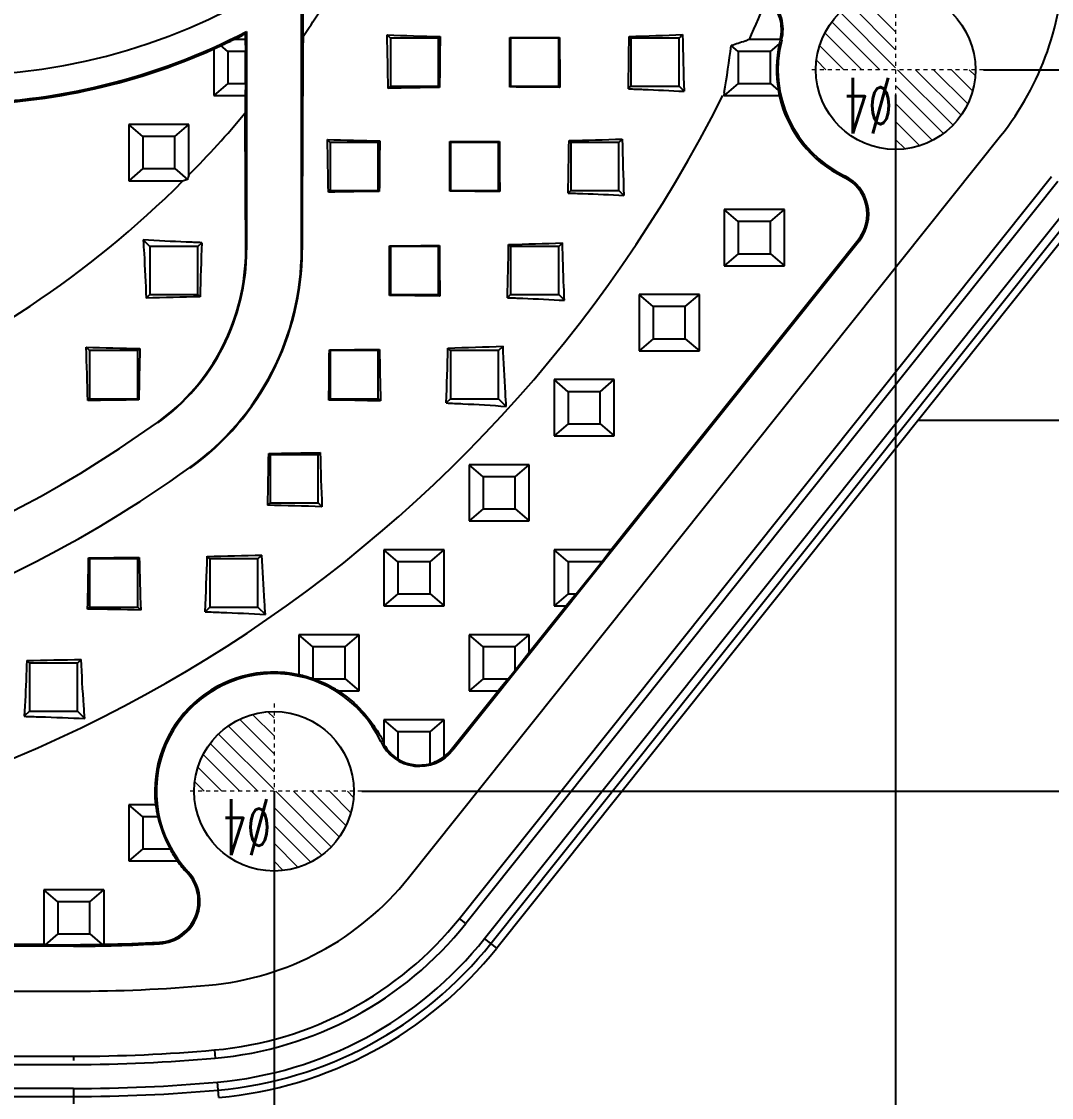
# Model space of a CAD drawing. Header units: millimetres. Extents: x 2875 to 3219, y 1450 to 1733.
# Drawn here: x 3030.2 to 3056.01, y 1563.49 to 1590.47 of the extents above; entities that cross this region are included whole.
import ezdxf

# ---------------------------------------------------------------- set-up
doc = ezdxf.new("R2010")
doc.units = ezdxf.units.MM
doc.linetypes.add('CENTER', pattern=[0.6, 0.375, -0.075, 0.075, -0.075])
doc.linetypes.add('HIDDEN', pattern=[0.2, 0.1, -0.1])
doc.layers.add('DEFAULT_2', color=8, linetype='HIDDEN')
doc.layers.add('dim', color=4, linetype='Continuous', lineweight=9)
doc.layers.add('epin', color=13, linetype='Continuous', lineweight=9)
doc.styles.get("Standard").update_dxf_attribs({"font": 'arial.ttf'})
doc.styles.add('TXT05', font='txt.shx', dxfattribs={"width": 0.5, "bigfont": 'gbcbig.shx'})
doc.dimstyles.new('副本 ISO-25-1', dxfattribs={"dimtxt": 5, "dimasz": 5, "dimexe": 0, "dimexo": 0, "dimgap": 0, "dimtad": 1, "dimtxsty": 'Standard', "dimcen": 0, "dimclrd": 4, "dimclre": 4, "dimclrt": 6, "dimazin": 0, "dimtfac": 1, "dimtofl": 0, "dimtmove": 0, "dimatfit": 3, "dimfxl": 0, "dimarcsym": 0})

# ---------------------------------------------------------------- blocks, each defined once
blk = doc.blocks.new('epin_ejp_4')
at = {"layer": 'epin'}
h = blk.add_hatch(dxfattribs=at)
h.set_pattern_fill('_ANSI31', color=123, scale=0.1, angle=90, style=0)
h.set_pattern_definition([(135, (760.4252, 313.6428), (-0.2245064, -0.2245064), [])])
h.paths.add_polyline_path([(0, 2, 0.414214), (-2, 0), (0, 0)])
h.paths.add_polyline_path([(2, 0), (0, 0), (0, -2, 0.414214)])
at = {"layer": 'epin', "color": 1, "linetype": 'CENTER', "ltscale": 0.124395}
for p, q in [((0, -2.2), (0, 2.2)), ((-2.2, 0), (2.2, 0))]:
    blk.add_line(p, q, dxfattribs=at)
at = {"layer": 'epin'}
blk.add_circle((0, 0), 2, dxfattribs=at)
at = {"layer": 'epin', "color": 6, "style": 'TXT05', "width": 0.5}
blk.add_text('%%c4', height=1.4, dxfattribs=at).set_placement((0.08, 0.2))
blk = doc.blocks.new('*D92')
at = {"layer": 'Defpoints', "color": 0, "transparency": 16777216}
for p in [(3011.402, 1594.336), (3054.305, 1589.261), (3109.239, 1589.261)]:
    blk.add_point(p, dxfattribs=at)
at = {"layer": 'dim', "color": 4, "linetype": 'Continuous', "lineweight": -2, "transparency": 16777216}
blk.add_line((3054.305, 1589.261), (3115.738, 1589.261), dxfattribs=at)
at = {"layer": 'dim', "color": 6, "transparency": 16777216, "insert": (3112.488, 1590.763), "char_height": 2.5, "attachment_point": 5}
blk.add_mtext('5,08', dxfattribs=at)
blk = doc.blocks.new('*D93')
at = {"layer": 'Defpoints', "color": 0, "transparency": 16777216}
for p in [(3011.402, 1594.336), (3038.727, 1571.171), (3109.239, 1571.171)]:
    blk.add_point(p, dxfattribs=at)
at = {"layer": 'dim', "color": 4, "linetype": 'Continuous', "lineweight": -2, "transparency": 16777216}
blk.add_line((3038.727, 1571.171), (3117.718, 1571.171), dxfattribs=at)
at = {"layer": 'dim', "color": 6, "transparency": 16777216, "insert": (3113.478, 1572.673), "char_height": 2.5, "attachment_point": 5}
blk.add_mtext('23,17', dxfattribs=at)
blk = doc.blocks.new('*D94')
at = {"layer": 'Defpoints', "color": 0, "transparency": 16777216}
for p in [(3011.402, 1594.336), (3027.374, 1552.336), (3109.239, 1552.336)]:
    blk.add_point(p, dxfattribs=at)
at = {"layer": 'dim', "color": 4, "linetype": 'Continuous', "lineweight": -2, "transparency": 16777216}
blk.add_line((3027.374, 1552.336), (3112.895, 1552.336), dxfattribs=at)
at = {"layer": 'dim', "color": 6, "transparency": 16777216, "insert": (3111.067, 1553.591), "char_height": 2.5, "attachment_point": 5}
blk.add_mtext('42', dxfattribs=at)
blk = doc.blocks.new('*D95')
at = {"layer": 'Defpoints', "color": 0, "transparency": 16777216}
for p in [(3011.402, 1594.336), (3064.842, 1541.336), (3109.239, 1541.336)]:
    blk.add_point(p, dxfattribs=at)
at = {"layer": 'dim', "color": 4, "linetype": 'Continuous', "lineweight": -2, "transparency": 16777216}
blk.add_line((3064.842, 1541.336), (3112.82, 1541.336), dxfattribs=at)
at = {"layer": 'dim', "color": 6, "transparency": 16777216, "insert": (3111.029, 1542.613), "char_height": 2.5, "attachment_point": 5}
blk.add_mtext('53', dxfattribs=at)
blk = doc.blocks.new('*D96')
at = {"layer": 'Defpoints', "color": 0, "transparency": 16777216}
for p in [(3011.402, 1594.336), (3078.714, 1524.336), (3109.239, 1524.336)]:
    blk.add_point(p, dxfattribs=at)
at = {"layer": 'dim', "color": 4, "linetype": 'Continuous', "lineweight": -2, "transparency": 16777216}
blk.add_line((3078.714, 1524.336), (3112.791, 1524.336), dxfattribs=at)
at = {"layer": 'dim', "color": 6, "transparency": 16777216, "insert": (3111.015, 1525.612), "char_height": 2.5, "attachment_point": 5}
blk.add_mtext('70', dxfattribs=at)
blk = doc.blocks.new('*D61')
at = {"layer": 'Defpoints', "color": 0, "transparency": 16777216}
for p in [(3011.402, 1594.336), (3036.527, 1571.171), (3036.527, 1499.926)]:
    blk.add_point(p, dxfattribs=at)
at = {"layer": 'dim', "color": 4, "linetype": 'Continuous', "lineweight": -2, "transparency": 16777216}
blk.add_line((3036.527, 1571.171), (3036.527, 1491.447), dxfattribs=at)
at = {"layer": 'dim', "color": 6, "transparency": 16777216, "insert": (3035.025, 1495.687), "char_height": 2.5, "attachment_point": 5, "rotation": 90}
blk.add_mtext('25,13', dxfattribs=at)
blk = doc.blocks.new('*D62')
at = {"layer": 'Defpoints', "color": 0, "transparency": 16777216}
for p in [(3011.402, 1594.336), (3052.105, 1588.628), (3052.105, 1499.926)]:
    blk.add_point(p, dxfattribs=at)
at = {"layer": 'dim', "color": 4, "linetype": 'Continuous', "lineweight": -2, "transparency": 16777216}
blk.add_line((3052.105, 1588.628), (3052.105, 1493.332), dxfattribs=at)
at = {"layer": 'dim', "color": 6, "transparency": 16777216, "insert": (3050.602, 1496.629), "char_height": 2.5, "attachment_point": 5, "rotation": 90}
blk.add_mtext('40,7', dxfattribs=at)
blk = doc.blocks.new('*D97')
at = {"layer": 'Defpoints', "color": 0, "transparency": 16777216}
for p in [(3011.402, 1594.336), (3081.402, 1527.091), (3081.402, 1499.926)]:
    blk.add_point(p, dxfattribs=at)
at = {"layer": 'dim', "color": 4, "linetype": 'Continuous', "lineweight": -2, "transparency": 16777216}
blk.add_line((3081.402, 1527.091), (3081.402, 1496.374), dxfattribs=at)
at = {"layer": 'dim', "color": 6, "transparency": 16777216, "insert": (3080.126, 1498.15), "char_height": 2.5, "attachment_point": 5, "rotation": 90}
blk.add_mtext('70', dxfattribs=at)

msp = doc.modelspace()

# ---------------------------------------------------------------- linework, layer by layer
at = {"color": 7, "linetype": 'Continuous'}
for p, q in [((3037.215, 1584.745), (3037.215, 1591.029)), ((3037.255, 1590.093), (3037.255, 1591.008)), ((3035.84, 1590.223), (3035.84, 1584.745)), ((3035.8, 1590.018), (3035.523, 1590.018)), ((3035.8, 1590.158), (3035.8, 1590.018)), ((3035.8, 1590.018), (3035.809, 1589.717)), ((3039.442, 1590.051), (3039.36, 1590.133)), ((3039.442, 1590.051), (3039.442, 1588.845)), ((3040.648, 1590.051), (3039.442, 1590.051)), ((3040.648, 1590.051), (3040.69, 1590.094)), ((3040.648, 1588.845), (3040.648, 1590.051)), ((3042.457, 1590.051), (3042.437, 1590.071)), ((3042.457, 1590.051), (3042.457, 1588.845)), ((3043.663, 1590.051), (3042.457, 1590.051)), ((3043.663, 1590.051), (3043.683, 1590.072)), ((3043.663, 1588.845), (3043.663, 1590.051)), ((3045.472, 1590.051), (3045.426, 1590.097)), ((3045.472, 1590.051), (3045.472, 1588.845)), ((3046.678, 1590.051), (3045.472, 1590.051)), ((3046.678, 1590.051), (3046.767, 1590.141)), ((3046.678, 1588.845), (3046.678, 1590.051)), ((3049.214, 1590.018), (3048.44, 1590.018)), ((3049.249, 1589.998), (3049.211, 1590.008)), ((3035.019, 1589.781), (3035.019, 1588.611)), ((3035.371, 1589.717), (3035.196, 1589.867)), ((3035.371, 1589.717), (3035.371, 1588.913)), ((3035.809, 1589.717), (3035.371, 1589.717)), ((3035.809, 1588.913), (3035.809, 1589.717)), ((3048.162, 1589.717), (3047.987, 1589.867)), ((3048.162, 1589.717), (3048.162, 1588.913)), ((3048.966, 1589.717), (3048.162, 1589.717)), ((3048.966, 1589.717), (3049.191, 1589.909)), ((3048.966, 1588.913), (3048.966, 1589.717)), ((3035.371, 1588.913), (3035.019, 1588.611)), ((3035.371, 1588.913), (3035.809, 1588.913)), ((3035.809, 1588.913), (3035.8, 1588.611)), ((3048.162, 1588.913), (3047.81, 1588.611)), ((3048.162, 1588.913), (3048.966, 1588.913)), ((3048.966, 1588.913), (3049.166, 1588.742)), ((3035.019, 1588.611), (3035.8, 1588.611)), ((3035.8, 1588.611), (3035.8, 1588.17)), ((3039.442, 1588.845), (3039.388, 1588.792)), ((3039.442, 1588.845), (3040.648, 1588.845)), ((3040.648, 1588.845), (3040.677, 1588.817)), ((3042.457, 1588.845), (3042.439, 1588.827)), ((3042.457, 1588.845), (3043.663, 1588.845)), ((3043.663, 1588.845), (3043.689, 1588.819)), ((3045.472, 1588.845), (3045.408, 1588.781)), ((3045.472, 1588.845), (3046.678, 1588.845)), ((3046.678, 1588.845), (3046.803, 1588.72)), ((3047.81, 1588.687), (3047.796, 1588.599)), ((3047.81, 1588.611), (3049.188, 1588.611)), ((3032.887, 1587.886), (3032.887, 1586.479)), ((3034.394, 1587.886), (3032.887, 1587.886)), ((3033.239, 1587.585), (3032.887, 1587.886)), ((3034.043, 1587.585), (3034.394, 1587.886)), ((3034.394, 1586.621), (3034.394, 1587.886)), ((3033.239, 1587.585), (3033.239, 1586.781)), ((3034.043, 1587.585), (3033.239, 1587.585)), ((3034.043, 1586.781), (3034.043, 1587.585)), ((3037.934, 1587.44), (3037.864, 1587.51)), ((3039.897, 1569), (3054.736, 1587.601)), ((3045.17, 1587.44), (3045.254, 1587.524)), ((3054.736, 1587.601), (3054.739, 1587.599)), ((3037.934, 1587.44), (3037.934, 1586.234)), ((3039.14, 1587.44), (3037.934, 1587.44)), ((3039.14, 1587.44), (3039.178, 1587.478)), ((3039.14, 1586.234), (3039.14, 1587.44)), ((3040.949, 1587.44), (3040.93, 1587.459)), ((3040.949, 1587.44), (3040.949, 1586.234)), ((3042.155, 1587.44), (3040.949, 1587.44)), ((3042.155, 1587.44), (3042.176, 1587.461)), ((3042.155, 1586.234), (3042.155, 1587.44)), ((3043.964, 1587.44), (3043.92, 1587.485)), ((3043.964, 1587.44), (3043.964, 1586.234)), ((3045.17, 1587.44), (3043.964, 1587.44)), ((3045.17, 1586.234), (3045.17, 1587.44)), ((3033.239, 1586.781), (3032.887, 1586.479)), ((3033.239, 1586.781), (3034.043, 1586.781)), ((3034.043, 1586.781), (3034.362, 1586.507)), ((3032.887, 1586.479), (3034.253, 1586.479)), ((3041.172, 1567.983), (3056.011, 1586.584)), ((3056.173, 1586.455), (3041.334, 1567.854)), ((3050.807, 1586.569), (3050.825, 1586.604)), ((3037.934, 1586.234), (3037.891, 1586.191)), ((3037.934, 1586.234), (3039.14, 1586.234)), ((3039.14, 1586.234), (3039.165, 1586.21)), ((3040.949, 1586.234), (3040.931, 1586.216)), ((3040.949, 1586.234), (3042.155, 1586.234)), ((3042.155, 1586.234), (3042.184, 1586.206)), ((3043.964, 1586.234), (3043.899, 1586.169)), ((3043.964, 1586.234), (3045.17, 1586.234)), ((3045.17, 1586.234), (3045.295, 1586.11)), ((3041.805, 1567.478), (3056.644, 1586.079)), ((3041.962, 1567.353), (3056.801, 1585.954)), ((3056.946, 1585.838), (3042.108, 1567.237)), ((3047.81, 1585.755), (3047.81, 1584.348)), ((3049.318, 1585.755), (3047.81, 1585.755)), ((3048.162, 1585.453), (3047.81, 1585.755)), ((3048.966, 1585.453), (3049.318, 1585.755)), ((3049.318, 1584.348), (3049.318, 1585.755)), ((3048.162, 1585.453), (3048.162, 1584.649)), ((3048.966, 1585.453), (3048.162, 1585.453)), ((3048.966, 1584.649), (3048.966, 1585.453)), ((3033.412, 1584.829), (3033.249, 1584.992)), ((3033.412, 1584.829), (3033.412, 1583.623)), ((3034.618, 1584.829), (3033.412, 1584.829)), ((3034.618, 1584.829), (3034.714, 1584.925)), ((3034.618, 1583.623), (3034.618, 1584.829)), ((3039.442, 1584.829), (3039.424, 1584.847)), ((3039.442, 1584.829), (3039.442, 1583.623)), ((3040.648, 1584.829), (3039.442, 1584.829)), ((3040.648, 1584.829), (3040.671, 1584.853)), ((3040.648, 1583.623), (3040.648, 1584.829)), ((3051.197, 1584.972), (3041.009, 1572.2)), ((3042.457, 1584.829), (3042.407, 1584.879)), ((3042.457, 1584.829), (3042.457, 1583.623)), ((3043.663, 1584.829), (3042.457, 1584.829)), ((3043.663, 1584.829), (3043.753, 1584.92)), ((3043.663, 1583.623), (3043.663, 1584.829)), ((3044.968, 1577.227), (3051.166, 1584.996)), ((3051.166, 1584.996), (3051.197, 1584.972)), ((3035.84, 1584.745), (3035.819, 1584.745)), ((3037.233, 1584.745), (3037.215, 1584.745)), ((3048.162, 1584.649), (3047.81, 1584.348)), ((3048.162, 1584.649), (3048.966, 1584.649)), ((3048.966, 1584.649), (3049.318, 1584.348)), ((3047.81, 1584.348), (3049.318, 1584.348)), ((3033.412, 1583.623), (3033.322, 1583.534)), ((3033.412, 1583.623), (3034.618, 1583.623)), ((3034.618, 1583.623), (3034.674, 1583.567)), ((3039.442, 1583.623), (3039.42, 1583.602)), ((3039.442, 1583.623), (3040.648, 1583.623)), ((3040.648, 1583.623), (3040.684, 1583.587)), ((3042.457, 1583.623), (3042.379, 1583.545)), ((3042.457, 1583.623), (3043.663, 1583.623)), ((3043.663, 1583.623), (3043.806, 1583.48)), ((3045.678, 1583.623), (3045.678, 1582.216)), ((3047.186, 1583.623), (3045.678, 1583.623)), ((3046.03, 1583.321), (3045.678, 1583.623)), ((3046.834, 1583.321), (3047.186, 1583.623)), ((3047.186, 1582.216), (3047.186, 1583.623)), ((3046.03, 1583.321), (3046.03, 1582.517)), ((3046.834, 1583.321), (3046.03, 1583.321)), ((3046.834, 1582.517), (3046.834, 1583.321)), ((3046.03, 1582.517), (3045.678, 1582.216)), ((3046.03, 1582.517), (3046.834, 1582.517)), ((3046.834, 1582.517), (3047.186, 1582.216)), ((3031.904, 1582.218), (3031.819, 1582.304)), ((3031.904, 1582.218), (3031.904, 1581.012)), ((3033.11, 1582.218), (3031.904, 1582.218)), ((3033.11, 1582.218), (3033.165, 1582.273)), ((3033.11, 1581.012), (3033.11, 1582.218)), ((3037.934, 1582.218), (3037.914, 1582.239)), ((3037.934, 1582.218), (3037.934, 1581.012)), ((3039.14, 1582.218), (3037.934, 1582.218)), ((3039.14, 1582.218), (3039.172, 1582.25)), ((3039.14, 1581.012), (3039.14, 1582.218)), ((3040.949, 1582.218), (3040.884, 1582.284)), ((3040.949, 1582.218), (3040.949, 1581.012)), ((3042.155, 1582.218), (3040.949, 1582.218)), ((3042.155, 1582.218), (3042.268, 1582.331)), ((3042.155, 1581.012), (3042.155, 1582.218)), ((3045.678, 1582.216), (3047.186, 1582.216)), ((3043.547, 1581.491), (3043.547, 1580.084)), ((3045.054, 1581.491), (3043.547, 1581.491)), ((3043.898, 1581.189), (3043.547, 1581.491)), ((3044.702, 1581.189), (3045.054, 1581.491)), ((3045.054, 1580.084), (3045.054, 1581.491)), ((3043.898, 1581.189), (3043.898, 1580.385)), ((3044.702, 1581.189), (3043.898, 1581.189)), ((3044.702, 1580.385), (3044.702, 1581.189)), ((3031.904, 1581.012), (3031.859, 1580.967)), ((3031.904, 1581.012), (3033.11, 1581.012)), ((3033.11, 1581.012), (3033.14, 1580.982)), ((3037.934, 1581.012), (3037.902, 1580.98)), ((3037.934, 1581.012), (3039.14, 1581.012)), ((3039.14, 1581.012), (3039.196, 1580.957)), ((3040.949, 1581.012), (3040.843, 1580.906)), ((3040.949, 1581.012), (3042.155, 1581.012)), ((3042.155, 1581.012), (3042.349, 1580.818)), ((3033.604, 1580.419), (3033.614, 1580.406)), ((3043.898, 1580.385), (3043.547, 1580.084)), ((3043.898, 1580.385), (3044.702, 1580.385)), ((3044.702, 1580.385), (3045.054, 1580.084)), ((3060.647, 1580.467), (3052.662, 1580.467)), ((3043.547, 1580.084), (3045.054, 1580.084)), ((3036.427, 1579.607), (3036.394, 1579.64)), ((3036.427, 1579.607), (3036.427, 1578.401)), ((3037.633, 1579.607), (3036.427, 1579.607)), ((3037.633, 1579.607), (3037.686, 1579.661)), ((3037.633, 1578.401), (3037.633, 1579.607)), ((3034.425, 1579.276), (3034.416, 1579.288)), ((3041.415, 1579.359), (3041.415, 1577.952)), ((3042.922, 1579.359), (3041.415, 1579.359)), ((3041.766, 1579.057), (3041.415, 1579.359)), ((3042.57, 1579.057), (3042.922, 1579.359)), ((3042.922, 1577.952), (3042.922, 1579.359)), ((3041.766, 1579.057), (3041.766, 1578.253)), ((3042.57, 1579.057), (3041.766, 1579.057)), ((3042.57, 1578.253), (3042.57, 1579.057)), ((3036.427, 1578.401), (3036.367, 1578.342)), ((3036.427, 1578.401), (3037.633, 1578.401)), ((3037.633, 1578.401), (3037.729, 1578.305)), ((3041.766, 1578.253), (3041.415, 1577.952)), ((3041.766, 1578.253), (3042.57, 1578.253)), ((3042.57, 1578.253), (3042.922, 1577.952)), ((3041.415, 1577.952), (3042.922, 1577.952)), ((3031.904, 1576.996), (3031.877, 1577.023)), ((3031.904, 1576.996), (3031.904, 1575.79)), ((3033.11, 1576.996), (3031.904, 1576.996)), ((3033.11, 1576.996), (3033.149, 1577.035)), ((3033.11, 1575.79), (3033.11, 1576.996)), ((3034.919, 1576.996), (3034.854, 1577.061)), ((3034.919, 1576.996), (3034.919, 1575.79)), ((3036.125, 1576.996), (3034.919, 1576.996)), ((3036.125, 1576.996), (3036.223, 1577.094)), ((3036.125, 1575.79), (3036.125, 1576.996)), ((3039.283, 1577.227), (3039.283, 1575.82)), ((3040.79, 1577.227), (3039.283, 1577.227)), ((3039.634, 1576.925), (3039.283, 1577.227)), ((3040.438, 1576.925), (3040.79, 1577.227)), ((3040.79, 1575.82), (3040.79, 1577.227)), ((3043.547, 1577.227), (3043.547, 1575.82)), ((3044.968, 1577.227), (3043.547, 1577.227)), ((3043.898, 1576.925), (3043.547, 1577.227)), ((3044.739, 1576.925), (3044.968, 1577.227)), ((3039.634, 1576.925), (3039.634, 1576.121)), ((3040.438, 1576.925), (3039.634, 1576.925)), ((3040.438, 1576.121), (3040.438, 1576.925)), ((3043.898, 1576.925), (3043.898, 1576.121)), ((3044.739, 1576.925), (3043.898, 1576.925)), ((3044.097, 1576.121), (3044.739, 1576.925)), ((3039.634, 1576.121), (3039.283, 1575.82)), ((3039.634, 1576.121), (3040.438, 1576.121)), ((3040.438, 1576.121), (3040.79, 1575.82)), ((3043.898, 1576.121), (3043.547, 1575.82)), ((3044.097, 1576.121), (3043.846, 1575.82)), ((3043.898, 1576.121), (3044.097, 1576.121)), ((3031.904, 1575.79), (3031.853, 1575.739)), ((3031.904, 1575.79), (3033.11, 1575.79)), ((3033.11, 1575.79), (3033.185, 1575.716)), ((3034.919, 1575.79), (3034.801, 1575.671)), ((3034.919, 1575.79), (3036.125, 1575.79)), ((3036.125, 1575.79), (3036.313, 1575.602)), ((3039.283, 1575.82), (3040.79, 1575.82)), ((3042.922, 1574.662), (3043.846, 1575.82)), ((3043.547, 1575.82), (3043.846, 1575.82)), ((3037.151, 1575.095), (3037.151, 1574.094)), ((3038.658, 1575.095), (3037.151, 1575.095)), ((3037.503, 1574.793), (3037.151, 1575.095)), ((3038.307, 1574.793), (3038.658, 1575.095)), ((3038.658, 1573.688), (3038.658, 1575.095)), ((3041.415, 1575.095), (3041.415, 1573.688)), ((3042.922, 1575.095), (3041.415, 1575.095)), ((3041.766, 1574.793), (3041.415, 1575.095)), ((3042.57, 1574.793), (3042.922, 1575.095)), ((3042.922, 1574.662), (3042.922, 1575.095)), ((3037.503, 1574.793), (3037.5, 1573.988)), ((3038.307, 1574.793), (3037.503, 1574.793)), ((3038.307, 1573.989), (3038.307, 1574.793)), ((3042.57, 1574.793), (3041.766, 1574.793)), ((3041.766, 1574.793), (3041.766, 1573.989)), ((3042.57, 1574.207), (3042.57, 1574.793)), ((3042.57, 1574.207), (3042.922, 1574.662)), ((3030.397, 1574.385), (3030.33, 1574.452)), ((3030.397, 1574.385), (3030.397, 1573.179)), ((3031.603, 1574.385), (3030.397, 1574.385)), ((3031.603, 1574.385), (3031.694, 1574.476)), ((3031.603, 1573.179), (3031.603, 1574.385)), ((3042.397, 1573.989), (3042.57, 1574.207)), ((3037.5, 1573.988), (3038.307, 1573.989)), ((3038.307, 1573.989), (3038.658, 1573.688)), ((3041.766, 1573.989), (3041.415, 1573.688)), ((3041.766, 1573.989), (3042.397, 1573.989)), ((3042.397, 1573.989), (3042.145, 1573.688)), ((3038.139, 1573.688), (3038.658, 1573.688)), ((3040.978, 1572.225), (3042.145, 1573.688)), ((3041.415, 1573.688), (3042.145, 1573.688)), ((3030.397, 1573.179), (3030.268, 1573.05)), ((3030.397, 1573.179), (3031.603, 1573.179)), ((3031.603, 1573.179), (3031.787, 1572.995)), ((3040.79, 1572.963), (3039.283, 1572.963)), ((3039.283, 1572.963), (3039.283, 1572.345)), ((3039.634, 1572.661), (3039.283, 1572.963)), ((3040.438, 1572.661), (3040.79, 1572.963)), ((3040.79, 1572.043), (3040.79, 1572.963)), ((3039.201, 1572.416), (3039.236, 1572.433)), ((3040.438, 1572.661), (3039.634, 1572.661)), ((3039.634, 1572.661), (3039.634, 1571.977)), ((3040.438, 1571.863), (3040.438, 1572.661)), ((3041.009, 1572.2), (3040.978, 1572.225)), ((3032.887, 1570.831), (3032.887, 1569.424)), ((3033.558, 1570.831), (3032.887, 1570.831)), ((3033.239, 1570.53), (3032.887, 1570.831)), ((3033.239, 1570.53), (3033.239, 1569.726)), ((3033.617, 1570.53), (3033.239, 1570.53)), ((3033.239, 1569.726), (3032.887, 1569.424)), ((3033.239, 1569.726), (3033.922, 1569.726)), ((3032.887, 1569.424), (3034.103, 1569.424)), ((3034.349, 1569.124), (3034.378, 1569.151)), ((3039.9, 1568.998), (3039.897, 1569)), ((3030.755, 1568.699), (3030.755, 1567.326)), ((3032.262, 1568.699), (3030.755, 1568.699)), ((3031.107, 1568.398), (3030.755, 1568.699)), ((3031.911, 1568.398), (3032.262, 1568.699)), ((3032.262, 1568.699), (3032.262, 1567.333)), ((3031.107, 1568.398), (3031.107, 1567.594)), ((3031.911, 1568.398), (3031.107, 1568.398)), ((3031.911, 1567.594), (3031.911, 1568.398)), ((3041.334, 1567.854), (3041.177, 1567.979)), ((3031.107, 1567.594), (3030.793, 1567.325)), ((3031.107, 1567.594), (3031.911, 1567.594)), ((3031.911, 1567.594), (3032.217, 1567.331)), ((3031.502, 1567.286), (2995.714, 1567.286)), ((3030.755, 1567.326), (3027.999, 1567.326)), ((3030.793, 1567.325), (3030.755, 1567.326)), ((3030.793, 1567.325), (3031.502, 1567.325)), ((3031.502, 1567.325), (3031.502, 1567.286)), ((3032.262, 1567.333), (3032.217, 1567.331)), ((3033.658, 1567.388), (3033.66, 1567.349)), ((3042.108, 1567.237), (3041.805, 1567.478)), ((3034.893, 1566.307), (3034.893, 1566.31)), ((2992.621, 1566.156), (3031.502, 1566.156)), ((3031.502, 1566.159), (3031.502, 1566.156)), ((3035.038, 1564.68), (3035.056, 1564.48)), ((2992.621, 1564.528), (3031.502, 1564.528)), ((2992.621, 1564.322), (3031.502, 1564.322)), ((3031.502, 1564.528), (3031.502, 1564.523)), ((3035.144, 1563.494), (3035.109, 1563.879)), ((3031.502, 1563.719), (2992.621, 1563.719)), ((2992.621, 1563.518), (3031.502, 1563.518)), ((3031.502, 1563.719), (3031.502, 1563.332))]:
    msp.add_line(p, q, dxfattribs=at)
for centre in [(3052.105, 1589.261), (3036.527, 1571.171)]:
    msp.add_circle(centre, 2, dxfattribs=at)
for centre, radius, start, end in [((3028.487, 1604.336), 15.224, 270, 42.0802), ((3049.09, 1592.106), 7.223, 321.4198, 360), ((3016.427, 1604.336), 25.231, 325.6339, 328.8851), ((3016.427, 1604.336), 35.069, 335.9035, 337.7426), ((3048.212, 1590.266), 1.071, 345.5225, 46.1124), ((3028.487, 1604.336), 15.914, 270, 297.5167), ((3003.953, 1609.565), 37.294, 328.6416, 328.7583), ((3028.487, 1604.336), 15.953, 296.1706, 297.2833), ((4071.661, 1583.154), 1034.43, 179.615621, 179.911867), ((2826.499, 1585.038), 212.923, 1.01033, 1.37121), ((3042.475, 1673.303), 83.229, 267.85569, 268.77136), ((3384.347, 1585.852), 343.683, 179.29293, 179.50583), ((3042.988, 1701.16), 111.091, 269.71623, 270.35861), ((2687.398, 1589.091), 355.041, 359.95749, 0.15815), ((3365.824, 1591.116), 322.142, 180.18567, 180.4085), ((2780.309, 1593.122), 265.135, 359.06196, 359.34635), ((3043.773, 1661.973), 71.895, 271.31711, 272.38633), ((3182.554, 1592.905), 135.815, 181.16648, 181.76601), ((3052.105, 1589.261), 2.949, 165.5225, 244.2714), ((3052.413, 1589.285), 3.282, 167.086, 169.0311), ((3028.487, 1604.336), 15.953, 270, 294.1686), ((3011.867, 1594.674), 36.438, 350.5426, 352.4192), ((3052.181, 1589.264), 3.06, 167.7241, 189.8302), ((3016.427, 1604.336), 35.069, 270, 333.3591), ((3042.144, 1478.509), 110.318, 90.76212, 91.43134), ((3042.307, 1478.228), 110.6, 89.28371, 89.93167), ((3052.105, 1589.261), 2.989, 192.5543, 244.2714), ((3016.427, 1604.336), 25.231, 315.4053, 320.1567), ((2496.248, 1583.523), 539.572, 0.12975, 0.4935), ((2874.424, 1583.498), 163.489, 0.94384, 1.40613), ((3041.043, 1690.914), 103.453, 268.23907, 268.96694), ((3042.194, 1669.035), 81.569, 271.21275, 272.1499), ((3154.852, 1590.008), 109.627, 181.29837, 182.03766), ((3279.192, 1584.339), 240.034, 179.25057, 179.55339), ((3041.41, 1712.755), 125.297, 269.78089, 270.35031), ((2784.302, 1586.776), 256.629, 359.87499, 0.15262), ((3280.931, 1588.41), 238.757, 180.22776, 180.52892), ((2831.812, 1590.285), 212.127, 358.88814, 359.24362), ((3016.427, 1604.336), 25.231, 270, 314.9513), ((3038.71, 1569.045), 17.995, 103.9818, 104.3393), ((3052.357, 1581.524), 18.672, 164.1593, 164.5237), ((3050.36, 1585.64), 1.031, 321.4198, 64.2714), ((3050.36, 1585.64), 1.071, 321.4198, 64.2714), ((3040.503, 1448.238), 137.979, 90.55573, 91.08464), ((3040.564, 1461.91), 124.306, 89.25344, 89.83109), ((3151.955, 1580.814), 117.313, 177.99184, 178.65529), ((2842.627, 1584.827), 196.797, 359.64331, 0.00601), ((3039.44, 1728.575), 143.727, 269.99343, 270.49063), ((3214.996, 1586.046), 174.329, 180.3923, 180.80834), ((2883.942, 1587.559), 158.487, 358.54869, 359.03115), ((3040.484, 1671.599), 86.741, 271.27041, 272.16016), ((3030.509, 1584.733), 5.31, 305.66, 0.1292), ((3030.497, 1584.745), 5.342, 305.6853, 360), ((3030.497, 1584.745), 6.718, 305.6853, 0), ((3030.489, 1584.751), 6.744, 305.714, 359.9459), ((3038.037, 1419.854), 163.747, 91.17673, 91.64975), ((3038.47, 1447.654), 135.951, 89.06657, 89.59944), ((2950.257, 1579.178), 81.622, 1.25564, 2.19483), ((3036.518, 1755.617), 173.377, 268.44672, 268.89176), ((3154.738, 1579.317), 121.609, 178.60725, 179.21539), ((2883.063, 1583.089), 154.853, 359.21947, 359.6854), ((3037.062, 1743.363), 161.127, 270.30304, 270.75066), ((3164.479, 1583.853), 125.317, 180.73295, 181.32447), ((2930.155, 1584.904), 110.76, 357.93127, 358.64454), ((3038.728, 1666.293), 84.037, 271.47019, 272.41432), ((3035.888, 1301.175), 279.821, 90.56262, 90.82504), ((3036.13, 1443.523), 137.468, 88.72228, 89.26171), ((3016.427, 1604.336), 29.446, 270, 305.6853), ((2920.729, 1581.34), 115.678, 358.51479, 359.1582), ((3034.444, 1745.646), 166.017, 270.67277, 271.11892), ((3117.195, 1581.479), 79.53, 181.30996, 182.28689), ((3016.427, 1604.336), 30.838, 270, 305.6853), ((3033.91, 1460.906), 117.462, 88.13677, 88.80114), ((2932.188, 1578.262), 99.698, 358.54966, 359.28762), ((3029.943, 1854.254), 277.238, 270.39987, 270.66264), ((3112.075, 1578.528), 78.94, 181.08387, 182.04173), ((2962.091, 1579.183), 72.794, 357.2352, 358.32993), ((3032.051, 1721.912), 144.878, 271.10881, 271.65035), ((3029.02, 1377.852), 197.907, 88.79417, 89.17975), ((3026.966, 1800.081), 225.655, 270.85435, 271.20065), ((3036.527, 1571.171), 2.989, 77.9587, 186.5315), ((3036.527, 1571.171), 2.949, 24.9702, 223.2204), ((3040.172, 1572.868), 1.071, 204.9702, 321.4198), ((3040.172, 1572.868), 1.031, 306.8531, 321.4198), ((3040.172, 1572.868), 1.04, 238.9136, 284.8664), ((3036.527, 1571.171), 2.98, 192.4312, 209.0182), ((3036.527, 1571.171), 2.989, 215.7712, 223.2204), ((3033.598, 1568.418), 1.031, 273.339, 43.2204), ((3033.598, 1568.418), 1.071, 273.339, 43.2204), ((3034.251, 1573.504), 7.223, 275.0947, 321.4198), ((3034.251, 1573.504), 8.854, 275.0947, 321.4198), ((3034.251, 1573.504), 9.06, 275.0947, 321.4198), ((3031.502, 1604.336), 37.05, 270, 273.339), ((3031.502, 1604.336), 37.01, 271.1769, 273.339), ((3034.251, 1573.504), 9.663, 275.0947, 321.4198), ((3034.251, 1573.504), 9.864, 275.0947, 321.4198), ((3034.251, 1573.504), 10.05, 275.0947, 321.4198), ((3031.502, 1604.336), 38.177, 270, 275.0947), ((3031.502, 1604.336), 39.808, 270, 275.0947), ((3031.502, 1604.336), 40.014, 270, 275.0947), ((3031.502, 1604.336), 40.617, 270, 275.0947), ((3031.502, 1604.336), 40.818, 270, 275.0947)]:
    msp.add_arc(centre, radius, start, end, dxfattribs=at)
for centre, major_axis, ratio, start_param, end_param in [((3028.487, 1604.813), (0, 16.383), 0.999577, -2.71954, -2.697496), ((3028.085, 1604.336), (16.126, 0), 0.999689, -1.12634, -1.11416), ((3052.105, 1589.175), (0, 2.972), 0.999577, -4.566333, -4.521764), ((3040.198, 1572.868), (1.054, 0), 0.999689, -2.621998, -2.134575), ((3040.145, 1572.868), (1.048, 0), 0.999689, -1.287304, -0.907783), ((3036.527, 1571.258), (0, 3.001), 0.999577, -4.569536, -4.467101), ((3036.527, 1571.085), (0, 2.94), 0.999577, -4.231549, -4.111873), ((3031.502, 1605.445), (0, 38.12), 0.999577, -3.141593, -3.12284)]:
    msp.add_ellipse(centre, major_axis=major_axis, ratio=ratio, start_param=start_param, end_param=end_param, dxfattribs=at)
for points, knots in [([(3049.214, 1590.018), (3049.258, 1590.191), (3049.25, 1590.566), (3049.056, 1590.886), (3048.928, 1591.009)], [0, 0, 0, 0, 0.500071, 1, 1, 1, 1]), ([(3048.44, 1590.018), (3048.404, 1590.005), (3048.254, 1589.951), (3048.103, 1589.902), (3047.987, 1589.867)], [0, 0, 0, 0, 0.241048, 1, 1, 1, 1]), ([(3045.408, 1588.781), (3045.532, 1588.777), (3045.997, 1588.761), (3046.462, 1588.74), (3046.803, 1588.72)], [0, 0, 0, 0, 0.266116, 1, 1, 1, 1]), ([(3043.899, 1586.169), (3044.022, 1586.165), (3044.487, 1586.149), (3044.953, 1586.129), (3045.295, 1586.11)], [0, 0, 0, 0, 0.264591, 1, 1, 1, 1]), ([(3034.714, 1584.925), (3034.585, 1584.93), (3034.096, 1584.948), (3033.608, 1584.971), (3033.249, 1584.992)], [0, 0, 0, 0, 0.263803, 1, 1, 1, 1]), ([(3033.249, 1584.992), (3033.256, 1584.88), (3033.286, 1584.395), (3033.308, 1583.908), (3033.322, 1583.534)], [0, 0, 0, 0, 0.230246, 1, 1, 1, 1]), ([(3043.806, 1583.48), (3043.801, 1583.594), (3043.78, 1584.074), (3043.764, 1584.554), (3043.753, 1584.92)], [0, 0, 0, 0, 0.238724, 1, 1, 1, 1]), ([(3042.379, 1583.545), (3042.505, 1583.541), (3042.982, 1583.523), (3043.457, 1583.501), (3043.806, 1583.48)], [0, 0, 0, 0, 0.266359, 1, 1, 1, 1]), ([(3042.349, 1580.818), (3042.341, 1580.932), (3042.307, 1581.435), (3042.283, 1581.94), (3042.268, 1582.331)], [0, 0, 0, 0, 0.225093, 1, 1, 1, 1]), ([(3040.843, 1580.906), (3040.981, 1580.9), (3041.484, 1580.877), (3041.986, 1580.848), (3042.349, 1580.818)], [0, 0, 0, 0, 0.275404, 1, 1, 1, 1]), ([(3036.313, 1575.602), (3036.304, 1575.711), (3036.266, 1576.208), (3036.24, 1576.706), (3036.223, 1577.094)], [0, 0, 0, 0, 0.219571, 1, 1, 1, 1]), ([(3034.801, 1575.671), (3034.935, 1575.667), (3035.439, 1575.648), (3035.944, 1575.625), (3036.313, 1575.602)], [0, 0, 0, 0, 0.265919, 1, 1, 1, 1]), ([(3030.33, 1574.452), (3030.326, 1574.327), (3030.309, 1573.86), (3030.288, 1573.393), (3030.268, 1573.05)], [0, 0, 0, 0, 0.265688, 1, 1, 1, 1]), ([(3031.787, 1572.995), (3031.777, 1573.102), (3031.737, 1573.595), (3031.711, 1574.089), (3031.694, 1574.476)], [0, 0, 0, 0, 0.21767, 1, 1, 1, 1]), ([(3038.139, 1573.688), (3038.094, 1573.715), (3037.891, 1573.834), (3037.674, 1573.931), (3037.5, 1573.989)], [0, 0, 0, 0, 0.222339, 1, 1, 1, 1]), ([(3038.139, 1573.688), (3038.259, 1573.611), (3038.491, 1573.44), (3038.792, 1573.131), (3039.054, 1572.79), (3039.205, 1572.544), (3039.265, 1572.414)], [0, 0, 0, 0, 0.250046, 0.499751, 0.750188, 1, 1, 1, 1]), ([(3030.268, 1573.05), (3030.399, 1573.046), (3030.906, 1573.031), (3031.412, 1573.012), (3031.787, 1572.995)], [0, 0, 0, 0, 0.259727, 1, 1, 1, 1])]:
    msp.add_open_spline(points, degree=3, knots=knots, dxfattribs=at)
msp.add_open_spline([(3037.502, 1573.988), (3037.387, 1574.031), (3037.27, 1574.065), (3037.151, 1574.094)], degree=3, dxfattribs=at)
at = {"layer": 'DEFAULT_2', "color": 8, "linetype": 'HIDDEN', "ltscale": 0.1}
msp.add_line((3031.502, 1564.523), (3031.502, 1564.322), dxfattribs=at)

# ---------------------------------------------------------------- block references
at = {"layer": 'epin', "rotation": 180}
for p in [(3052.105, 1589.261), (3036.527, 1571.171)]:
    msp.add_blockref('epin_ejp_4', p, dxfattribs=at)

# ---------------------------------------------------------------- dimensions: what is measured, and where the dimension line sits
at = {"layer": 'dim'}
for feature_location, offset, dtype, origin, picture, middle in [((3054.304810962, 1589.260979317), (54.933855361, 0), 0, (3011.402310962, 1594.335979317), '*D92', (3112.488154727, 1590.763366766)), ((3038.727310962, 1571.170979317), (70.511355361, 0), 0, (3011.402310962, 1594.335979317), '*D93', (3113.478093336, 1572.673366766)), ((3027.374, 1552.336), (81.865, 0), 0, (3011.402, 1594.336), '*D94', (3111.067, 1553.591)), ((3064.842, 1541.336), (44.397, 0), 0, (3011.402, 1594.336), '*D95', (3111.029, 1542.613)), ((3078.714, 1524.336), (30.525, 0), 0, (3011.402, 1594.336), '*D96', (3111.015, 1525.612)), ((3036.527310962, 1571.170979317), (0, -71.244635495), 1, (3011.402310962, 1594.335979317), '*D61', (3035.024923513, 1495.68691681)), ((3052.105, 1588.628), (0, -88.701), 1, (3011.402, 1594.336), '*D62', (3050.602, 1496.629)), ((3081.402, 1527.091), (0, -27.165), 1, (3011.402, 1594.336), '*D97', (3080.126, 1498.15))]:
    dim = msp.add_ordinate_dim(feature_location=feature_location, offset=offset, dtype=dtype, origin=origin, dimstyle='副本 ISO-25-1', override={"dimtxt": 2.5, "dimasz": 2, "dimfxl": 1.25, "dimarcsym": 1}, dxfattribs=at)
    dim.commit()
    dim.dimension.update_dxf_attribs({"geometry": picture, "text_midpoint": middle})

doc.saveas('drawing.dxf')
